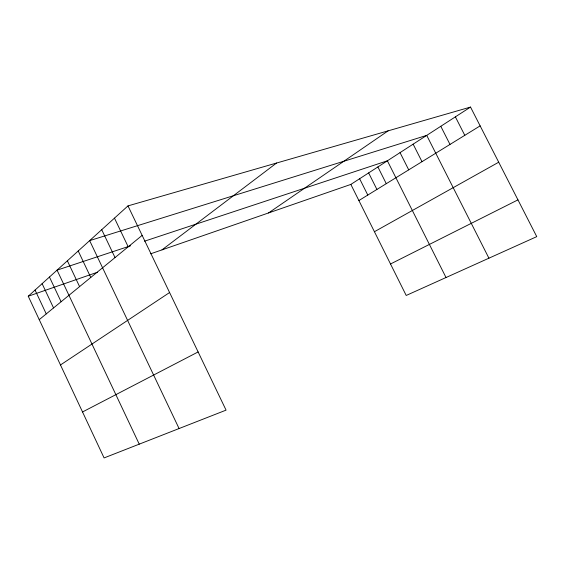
<?xml version="1.0" encoding="UTF-8"?>
<svg xmlns="http://www.w3.org/2000/svg" width="565" height="565" viewBox="0 0 565 565"><rect width="100%" height="100%" fill="white"/><g stroke="black" fill="none" stroke-linecap="round" stroke-linejoin="round"><path stroke-width="0.85" d="M127.987 205.893L226.064 410.134L104.087 457.925L28.25 296.23L127.987 205.893L470.525 107.075L536.75 236.636L406.207 295.46L350.844 184.416L150.664 253.805M39.232 319.649L142.147 235.386M161.993 249.871L276.56 163.031M268.537 212.941L388.134 130.847M60.483 364.955L169.585 292.529M350.844 184.416L470.525 107.075M358.888 200.547L480.137 125.875M374.425 231.714L498.711 162.212M82.532 411.963L198.117 351.939M390.514 263.982L517.957 199.869M28.25 296.23L97.47 272.238M130.564 245.803L57.065 270.134L139.244 444.154M144.548 241.177L387.385 160.806L446.018 277.521M455.383 116.863L464.79 135.325M440.785 126.292L450.001 144.435M488.923 258.191L426.716 135.381L89.644 240.619L179.077 428.545M413.142 144.153L421.999 161.682M400.041 152.621L408.721 169.86M377.893 166.936L386.283 183.674M368.641 172.911L376.919 189.445M359.63 178.738L367.787 195.066M114.476 218.132L128.199 246.806M101.714 229.687L115.034 257.591M78.217 250.973L90.774 277.443M67.369 260.797L79.587 286.61M49.452 277.027L61.105 301.745M42.121 283.665L53.541 307.932M35.058 290.064L46.252 313.9"/></g></svg>
